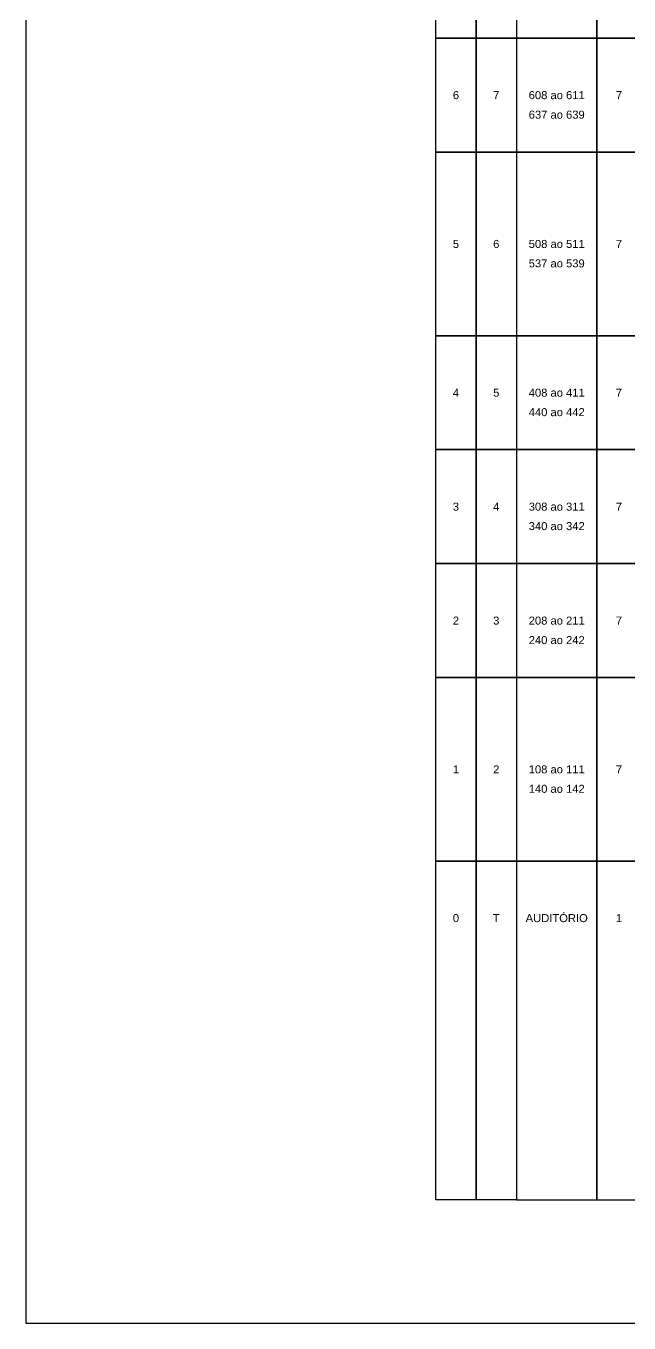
# Model space of a CAD drawing. Extents: x -89 to 2605, y 705 to 1299.
# Drawn here: x 1766.4 to 1904.9, y 705 to 1003.2 of the extents above; entities that cross this region are included whole.
import ezdxf
from ezdxf.enums import TextEntityAlignment as Align

# ---------------------------------------------------------------- set-up
doc = ezdxf.new("R2010")
doc.units = 0
doc.styles.add('ARIAL', font='arial.ttf')

msp = doc.modelspace()

# ---------------------------------------------------------------- linework, layer by layer
msp.add_lwpolyline([(2604.92, 1299.02), (1766.36, 1299.02), (1766.36, 705.02), (2604.92, 705.02), (2604.92, 1299.02)])
for points in [[(1860.49, 1026.57), (1869.75, 1026.57), (1869.75, 1000.37), (1860.49, 1000.37)], [(1869.75, 1026.57), (1879.01, 1026.57), (1879.01, 1000.37), (1869.75, 1000.37)], [(1897.52, 1026.57), (1879.01, 1026.57), (1879.01, 1000.37), (1897.52, 1000.37)], [(1906.78, 1026.57), (1897.52, 1026.57), (1897.52, 1000.37), (1906.78, 1000.37)], [(1860.49, 1000.37), (1869.75, 1000.37), (1869.75, 974.18), (1860.49, 974.18)], [(1869.75, 1000.37), (1879.01, 1000.37), (1879.01, 974.18), (1869.75, 974.18)], [(1897.52, 1000.37), (1879.01, 1000.37), (1879.01, 974.18), (1897.52, 974.18)], [(1906.78, 1000.37), (1897.52, 1000.37), (1897.52, 974.18), (1906.78, 974.18)], [(1860.49, 974.18), (1869.75, 974.18), (1869.75, 931.98), (1860.49, 931.98)], [(1869.75, 974.18), (1879.01, 974.18), (1879.01, 931.98), (1869.75, 931.98)], [(1897.52, 974.18), (1879.01, 974.18), (1879.01, 931.98), (1897.52, 931.98)], [(1906.78, 974.18), (1897.52, 974.18), (1897.52, 931.98), (1906.78, 931.98)], [(1860.49, 931.98), (1869.75, 931.98), (1869.75, 905.79), (1860.49, 905.79)], [(1869.75, 931.98), (1879.01, 931.98), (1879.01, 905.79), (1869.75, 905.79)], [(1897.52, 931.98), (1879.01, 931.98), (1879.01, 905.79), (1897.52, 905.79)], [(1906.78, 931.98), (1897.52, 931.98), (1897.52, 905.79), (1906.78, 905.79)], [(1860.49, 905.79), (1869.75, 905.79), (1869.75, 879.59), (1860.49, 879.59)], [(1869.75, 905.79), (1879.01, 905.79), (1879.01, 879.59), (1869.75, 879.59)], [(1897.52, 905.79), (1879.01, 905.79), (1879.01, 879.59), (1897.52, 879.59)], [(1906.78, 905.79), (1897.52, 905.79), (1897.52, 879.59), (1906.78, 879.59)], [(1860.49, 879.59), (1869.75, 879.59), (1869.75, 853.4), (1860.49, 853.4)], [(1869.75, 879.59), (1879.01, 879.59), (1879.01, 853.4), (1869.75, 853.4)], [(1897.52, 879.59), (1879.01, 879.59), (1879.01, 853.4), (1897.52, 853.4)], [(1906.78, 879.59), (1897.52, 879.59), (1897.52, 853.4), (1906.78, 853.4)], [(1860.49, 853.4), (1869.75, 853.4), (1869.75, 811.2), (1860.49, 811.2)], [(1869.75, 853.4), (1879.01, 853.4), (1879.01, 811.2), (1869.75, 811.2)], [(1897.52, 853.4), (1879.01, 853.4), (1879.01, 811.2), (1897.52, 811.2)], [(1906.78, 853.4), (1897.52, 853.4), (1897.52, 811.2), (1906.78, 811.2)], [(1860.49, 811.2), (1869.75, 811.2), (1869.75, 733.38), (1860.49, 733.38)], [(1869.75, 811.2), (1879.01, 811.2), (1879.01, 733.38), (1869.75, 733.38)], [(1897.52, 811.2), (1879.01, 811.2), (1879.01, 733.38), (1897.52, 733.38)], [(1906.78, 811.2), (1897.52, 811.2), (1897.52, 733.38), (1906.78, 733.38)]]:
    msp.add_lwpolyline(points, close=True)

# ---------------------------------------------------------------- texts
at = {"style": 'ARIAL'}
for s, p in [('6', (1865.12, 987.28)), ('7', (1874.38, 987.28)), ('608 ao 611', (1888.27, 987.28)), ('7', (1902.57, 987.28)), ('637 ao 639', (1888.27, 982.8)), ('5', (1865.12, 953.08)), ('6', (1874.38, 953.08)), ('508 ao 511', (1888.27, 953.08)), ('7', (1902.57, 953.08)), ('537 ao 539', (1888.27, 948.61)), ('4', (1865.12, 918.89)), ('5', (1874.38, 918.89)), ('408 ao 411', (1888.27, 918.89)), ('7', (1902.57, 918.89)), ('440 ao 442', (1888.27, 914.41)), ('3', (1865.12, 892.69)), ('4', (1874.38, 892.69)), ('308 ao 311', (1888.27, 892.69)), ('7', (1902.57, 892.69)), ('340 ao 342', (1888.27, 888.22)), ('2', (1865.12, 866.5)), ('3', (1874.38, 866.5)), ('208 ao 211', (1888.27, 866.5)), ('7', (1902.57, 866.5)), ('240 ao 242', (1888.27, 862.02)), ('1', (1865.12, 832.3)), ('2', (1874.38, 832.3)), ('108 ao 111', (1888.27, 832.3)), ('7', (1902.57, 832.3)), ('140 ao 142', (1888.27, 827.83)), ('AUDITÓRIO', (1888.27, 798.11)), ('0', (1865.12, 798.11)), ('T', (1874.38, 798.11)), ('1', (1902.57, 798.11))]:
    msp.add_text(s, height=1.84, dxfattribs=at).set_placement(p, align=Align.MIDDLE_CENTER)

doc.saveas('drawing.dxf')
